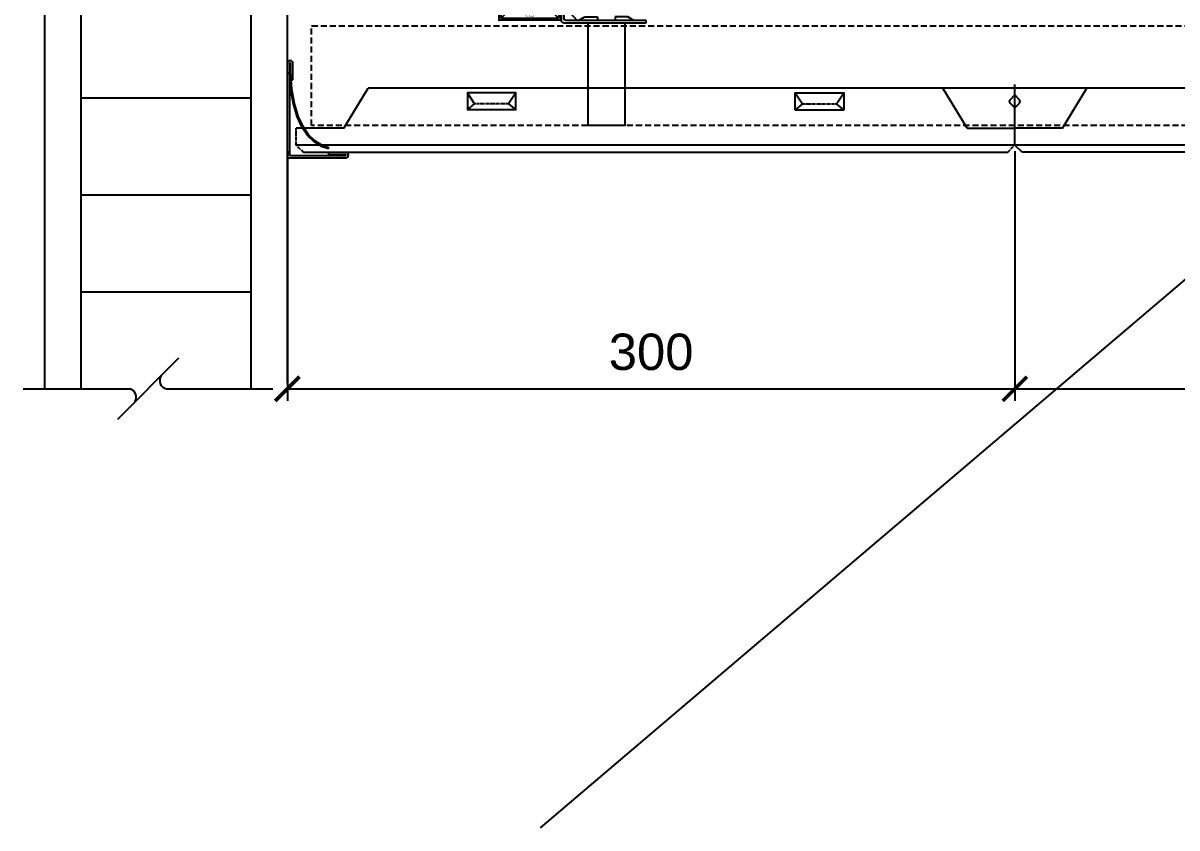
# Model space of a CAD drawing. Header units: millimetres. Extents: x 28487 to 58856, y 2691 to 22893.
# Drawn here: x 37577 to 38052.8, y 4988.2 to 5320 of the extents above; entities that cross this region are included whole.
import ezdxf

# ---------------------------------------------------------------- set-up
doc = ezdxf.new("R2010")
doc.units = ezdxf.units.MM
doc.linetypes.add('CENTER', pattern=[2, 1.25, -0.25, 0.25, -0.25])
doc.linetypes.add('DASHED', pattern=[0.75, 0.5, -0.25])
for name, color, linetype in [('0-LOCK', 251, 'Continuous'), ('000 - H A T C H', 9, 'Continuous'), ('000 - H A T C H 0.15', 9, 'Continuous'), ('000 - L I N E 0.1', 1, 'Continuous'), ('ARC031_C', 1, 'Continuous'), ('GRID', 5, 'CENTER'), ('LINE', 7, 'Continuous')]:
    doc.layers.add(name, color=color, linetype=linetype)
doc.layers.add('000 - H I D D E N', color=7, linetype='Continuous', plot=False)
doc.styles.add('Arial', font='arial.ttf')
doc.styles.add('Cetury Gothic', font='GOTHIC.TTF')
doc.dimstyles.new('DIM 50 E-E', dxfattribs={"dimscale": 50, "dimtxt": 3, "dimasz": 2, "dimexe": 2, "dimexo": 2.5, "dimgap": 1.5, "dimtad": 1, "dimdec": 0, "dimzin": 0, "dimdsep": 46, "dimtxsty": 'Arial', "dimblk": 'ARCHTICK', "dimcen": 2, "dimclrd": 1, "dimclre": 1, "dimclrt": 3, "dimaunit": 1, "dimadec": 6, "dimazin": 0, "dimtfac": 1, "dimtdec": 0, "dimtix": 1, "dimtofl": 0, "dimtmove": 2, "dimatfit": 3, "dimfxl": 1, "dimtolj": 1, "dimtzin": 0, "dimlwd": -1, "dimlwe": -1, "dimarcsym": 0})

# ---------------------------------------------------------------- blocks, each defined once
blk = doc.blocks.new('A$C122B3C7B')
at = {"layer": '000 - L I N E 0.1', "color": 9}
for p, q in [((0.0247, -0.01754), (0.04827, -0.04111)), ((0.0247, -0.04111), (0.04827, -0.01754))]:
    blk.add_line(p, q, dxfattribs=at)
at = {"layer": '000 - L I N E 0.1', "color": 30}
for points in [[(0.02459, -0.04203), (0.04839, -0.04203, 0.414214), (0.04919, -0.04123), (0.04919, -0.01743, 0.414214), (0.04839, -0.01663), (0.02459, -0.01663, 0.414214), (0.02379, -0.01743), (0.02379, -0.04123, 0.414214)], [(0.02499, -0.04123), (0.04799, -0.04123, 0.414214), (0.04839, -0.04083), (0.04839, -0.01783, 0.414214), (0.04799, -0.01743), (0.02499, -0.01743, 0.414214), (0.02459, -0.01783), (0.02459, -0.04083, 0.414214)]]:
    blk.add_lwpolyline(points, format="xyb", close=True, dxfattribs=at)
at = {"layer": '000 - L I N E 0.1', "color": 2}
for p in [(0.02379, -0.01663), (0.04919, -0.01663), (0.02379, -0.04203), (0.04919, -0.04203)]:
    blk.add_point(p, dxfattribs=at)
at = {"layer": '000 - H I D D E N', "color": 2, "insert": (0.03628, -0.03971), "char_height": 0.001, "width": 0.0596844, "attachment_point": 2, "style": 'Cetury Gothic'}
blk.add_mtext('{\\C150;LG-1-P}', dxfattribs=at)
blk = doc.blocks.new('A$C484328F6')
at = {"color": 9}
for p, q in [((0.034, 0.06768), (0.034, 0.04294)), ((0.061, 0.06868), (0.035, 0.06868)), ((0.062, 0.05868), (0.062, 0.06768)), ((0.02845, 0.04194), (0.034, 0.04801)), ((0.00508, 0.04194), (0.00762, 0.04339)), ((0.00762, 0.04339), (0.01287, 0.04339)), ((0.01287, 0.04339), (0.01287, 0.04194)), ((0.02538, 0.04339), (0.02013, 0.04339)), ((0.02013, 0.04339), (0.02013, 0.04194)), ((0.02792, 0.04194), (0.02538, 0.04339)), ((0, 0.04194), (0.033, 0.04194)), ((0, 0.04094), (0, 0.04194)), ((0.034, 0.04094), (0, 0.04094))]:
    blk.add_line(p, q, dxfattribs=at)
for points in [[(0.035, 0.04194), (0.035, 0.06768), (0.061, 0.06768), (0.061, 0.05868), (0.062, 0.05868)], [(0.00889, 0.04094), (0.00889, -0.00135), (0.02389, -0.00135), (0.02389, 0.04094)]]:
    blk.add_lwpolyline(points, dxfattribs=at)
for centre, start, end in [((0.035, 0.06768), 90, 180), ((0.061, 0.06768), 0, 90), ((0.034, 0.04194), 270, 0)]:
    blk.add_arc(centre, 0.001, start, end, dxfattribs=at)
at = {"color": 7}
blk.add_arc((0.033, 0.04294), 0.001, 270, 0, dxfattribs=at)
at = {"layer": '000 - L I N E 0.1', "color": 2}
blk.add_blockref('A$C122B3C7B', (0.01151, 0.08403), dxfattribs=at)
blk = doc.blocks.new('A$C545D3639')
at = {"color": 251}
blk.add_lwpolyline([(-0.38941, 0.11367), (-0.38755, 0.11567, 0.393862), (-0.38756, 0.11703), (-0.38944, 0.11904)], format="xyb", dxfattribs=at)
at = {"layer": 'GRID', "color": 2, "linetype": 'Continuous'}
for p, q in [((-0.38944, 0.09837), (-0.38944, 0.12338)), ((-0.25217, 0.09537), (-0.38644, 0.09537))]:
    blk.add_line(p, q, dxfattribs=at)
at = {"layer": 'GRID', "color": 1, "linetype": 'Continuous'}
for p, q in [((-0.36979, 0.10537), (-0.35979, 0.12187)), ((-0.25897, 0.12187), (-0.35979, 0.12187)), ((-0.36979, 0.10537), (-0.38944, 0.10537))]:
    blk.add_line(p, q, dxfattribs=at)
at = {"layer": 'GRID', "color": 251, "linetype": 'Continuous'}
blk.add_line((-0.2522, 0.09837), (-0.38944, 0.09837), dxfattribs=at)
at = {"layer": 'GRID', "color": 2}
blk.add_line((-0.38644, 0.09537), (-0.38944, 0.09837), dxfattribs=at)
blk = doc.blocks.new('A$C61DB5851')
at = {"color": 1}
for p, q in [((0.00069, 0.03541), (0.00119, 0.03545)), ((0.01697, 0.00386), (0.01713, 0.00433))]:
    blk.add_line(p, q, dxfattribs=at)
blk.add_lwpolyline([(0.00069, 0.03541), (0.00125, 0.0284, 0.024418), (0.00125, 0.02835), (0.00233, 0.0223, 0.029226), (0.00235, 0.02224), (0.0039, 0.01712, 0.035089), (0.00392, 0.01706), (0.00588, 0.01283, 0.041861), (0.00592, 0.01276), (0.00823, 0.00939, 0.048869), (0.00829, 0.00931), (0.0109, 0.00676, 0.054709), (0.01099, 0.0067), (0.01384, 0.00493, 0.057623), (0.01394, 0.00488), (0.01697, 0.00386)], format="xyb", dxfattribs=at)
blk.add_lwpolyline([(0.00119, 0.03545), (0.00175, 0.02844), (0.00283, 0.02239), (0.00437, 0.01727), (0.00633, 0.01304), (0.00864, 0.00967), (0.01125, 0.00712), (0.0141, 0.00535), (0.01713, 0.00433)], dxfattribs=at)
at = {"layer": '000 - L I N E 0.1', "color": 7}
for p, q in [((0, 0), (0, 0.039)), ((0.001, 0.001), (0.001, 0.039)), ((0.0013, 0.03215), (0.0013, 0.039)), ((0.0023, 0.03215), (0.0023, 0.039)), ((0.0013, 0.03215), (0.0023, 0.03215)), ((0, 0), (0.024, 0)), ((0.001, 0.001), (0.024, 0.001)), ((0.01715, 0.0023), (0.024, 0.0023)), ((0.01715, 0.0013), (0.01715, 0.0023)), ((0.01715, 0.0013), (0.024, 0.0013))]:
    blk.add_line(p, q, dxfattribs=at)
for centre, radius, start, end in [((0.00115, 0.039), 0.00115, 0, 180), ((0.00115, 0.039), 0.00015, 0, 180), ((0.024, 0.00115), 0.00115, 270, 90), ((0.024, 0.00115), 0.00015, 270, 90)]:
    blk.add_arc(centre, radius, start, end, dxfattribs=at)
blk = doc.blocks.new('_ArchTick')
at = {"color": 0, "linetype": 'ByBlock', "const_width": 0.15}
blk.add_lwpolyline([(-0.5, -0.5), (0.5, 0.5)], dxfattribs=at)
blk = doc.blocks.new('*D19')
at = {"layer": 'ARC031_C', "color": 1, "transparency": 16777216}
for p, q in [((37685.95, 5267.24), (37685.95, 5164.23)), ((37985.95, 5267.24), (37985.95, 5164.23)), ((37685.95, 5169.23), (37985.95, 5169.23))]:
    blk.add_line(p, q, dxfattribs=at)
at = {"layer": 'Defpoints', "color": 0, "transparency": 16777216}
for p in [(37685.95, 5269.74), (37985.95, 5269.74), (37985.95, 5169.23)]:
    blk.add_point(p, dxfattribs=at)
at = {"layer": 'ARC031_C', "color": 1, "transparency": 16777216, "xscale": 10, "yscale": 10, "zscale": 10, "rotation": 180}
blk.add_blockref('_ArchTick', (37685.95, 5169.23), dxfattribs=at)
at = {"layer": 'ARC031_C', "color": 1, "transparency": 16777216, "xscale": 10, "yscale": 10, "zscale": 10}
blk.add_blockref('_ArchTick', (37985.95, 5169.23), dxfattribs=at)
at = {"layer": 'ARC031_C', "color": 3, "transparency": 16777216, "insert": (37835.95, 5184.39), "char_height": 15, "attachment_point": 5, "style": 'Arial'}
blk.add_mtext('\\A1;300', dxfattribs=at)
blk = doc.blocks.new('*D21')
at = {"layer": 'ARC031_C', "color": 1, "transparency": 16777216}
for p, q in [((37985.95, 5267.24), (37985.95, 5164.23)), ((38585.95, 5267.24), (38585.95, 5164.23)), ((37985.95, 5169.23), (38585.95, 5169.23))]:
    blk.add_line(p, q, dxfattribs=at)
at = {"layer": 'Defpoints', "color": 0, "transparency": 16777216}
for p in [(37985.95, 5269.74), (38585.95, 5269.74), (38585.95, 5169.23)]:
    blk.add_point(p, dxfattribs=at)
at = {"layer": 'ARC031_C', "color": 1, "transparency": 16777216, "xscale": 10, "yscale": 10, "zscale": 10, "rotation": 180}
blk.add_blockref('_ArchTick', (37985.95, 5169.23), dxfattribs=at)
at = {"layer": 'ARC031_C', "color": 1, "transparency": 16777216, "xscale": 10, "yscale": 10, "zscale": 10}
blk.add_blockref('_ArchTick', (38585.95, 5169.23), dxfattribs=at)
at = {"layer": 'ARC031_C', "color": 3, "transparency": 16777216, "insert": (38285.95, 5184.39), "char_height": 15, "attachment_point": 5, "style": 'Arial'}
blk.add_mtext('\\A1;600', dxfattribs=at)
blk = doc.blocks.new('A$C06CA28E6')
at = {"layer": '000 - H A T C H', "color": 8}
blk.add_line((15.82, 2.521), (10.778, -2.521), dxfattribs=at)
for centre, radius, start, end in [((14.974, 0.693), 0.709, 146.67996, 258.07944), ((11.634, -0.69), 0.704, 326.72715, 78.27285)]:
    blk.add_arc(centre, radius, start, end, dxfattribs=at)

msp = doc.modelspace()

# ---------------------------------------------------------------- linework, layer by layer
at = {"color": 251}
for p, q in [((37600.95, 5289.23), (37670.95, 5289.23)), ((37600.95, 5249.23), (37670.95, 5249.23)), ((37600.95, 5209.23), (37670.95, 5209.23))]:
    msp.add_line(p, q, dxfattribs=at)
msp.add_lwpolyline([(37985.92, 5285.05), (37984.07, 5287.04, -0.393862), (37984.07, 5288.41), (37985.95, 5290.42)], format="xyb", dxfattribs=at)
at = {"layer": '0-LOCK'}
msp.add_line((37790.37, 4988.17), (38949.36, 5974.11), dxfattribs=at)
at = {"layer": '000 - H A T C H', "color": 251}
for p, q in [((37576.95, 5169.23), (37620.84, 5169.23)), ((37636.09, 5169.23), (37679.95, 5169.23))]:
    msp.add_line(p, q, dxfattribs=at)
at = {"layer": '000 - L I N E 0.1', "color": 1, "linetype": 'DASHED', "ltscale": 5}
msp.add_lwpolyline([(39485.95, 5277.91), (37695.95, 5277.84), (37695.95, 5318.84), (39485.48, 5318.89)], dxfattribs=at)
at = {"layer": 'GRID', "color": 1, "linetype": 'Continuous'}
for p, q in [((37709.24, 5276.74), (37719.24, 5293.24)), ((37820.06, 5293.24), (37719.24, 5293.24)), ((38259.95, 5293.24), (37815.43, 5293.24)), ((37966.31, 5276.74), (37956.31, 5293.24)), ((37709.24, 5276.74), (37689.6, 5276.74)), ((37966.31, 5276.74), (37985.95, 5276.74))]:
    msp.add_line(p, q, dxfattribs=at)
at = {"layer": 'GRID', "color": 2, "linetype": 'Continuous'}
for p, q in [((37985.95, 5269.74), (37985.95, 5294.76)), ((37826.86, 5266.74), (37692.6, 5266.74)), ((37982.95, 5266.74), (37822.33, 5266.74))]:
    msp.add_line(p, q, dxfattribs=at)
at = {"layer": 'GRID', "color": 251, "linetype": 'Continuous'}
for p, q in [((37780.17, 5291.24), (37760.17, 5291.24)), ((37895.37, 5291.24), (37915.37, 5291.24)), ((37826.83, 5269.74), (37689.6, 5269.74)), ((37985.95, 5269.74), (37822.4, 5269.74))]:
    msp.add_line(p, q, dxfattribs=at)
at = {"layer": 'GRID', "color": 251}
for p, q in [((37777.17, 5286.74), (37763.17, 5286.74)), ((37898.37, 5286.74), (37912.37, 5286.74))]:
    msp.add_line(p, q, dxfattribs=at)
at = {"layer": 'GRID', "color": 2}
for p, q in [((37689.6, 5269.74), (37689.6, 5276.74)), ((37692.6, 5266.74), (37689.6, 5269.74)), ((37982.95, 5266.74), (37985.95, 5269.74))]:
    msp.add_line(p, q, dxfattribs=at)
at = {"layer": 'GRID', "color": 251, "linetype": 'Continuous'}
for points in [[(37780.17, 5284.24), (37780.17, 5291.24), (37777.17, 5286.74), (37780.17, 5284.24), (37760.17, 5284.24), (37763.17, 5286.74), (37760.17, 5291.24), (37760.17, 5284.24)], [(37895.37, 5284.24), (37895.37, 5291.24), (37898.37, 5286.74), (37895.37, 5284.24), (37915.37, 5284.24), (37912.37, 5286.74), (37915.37, 5291.24), (37915.37, 5284.24)]]:
    msp.add_lwpolyline(points, dxfattribs=at)
at = {"layer": 'LINE', "color": 2}
for p, q in [((37585.95, 5169.23), (37585.95, 5578.82)), ((37685.95, 5171.58), (37685.95, 5578.82))]:
    msp.add_line(p, q, dxfattribs=at)
at = {"layer": 'LINE', "color": 1}
for p, q in [((37600.95, 5169.23), (37600.95, 5578.82)), ((37670.95, 5169.23), (37670.95, 5578.82))]:
    msp.add_line(p, q, dxfattribs=at)

# ---------------------------------------------------------------- block references
at = {"layer": '000 - H A T C H', "color": 3, "xscale": 5, "yscale": 5, "zscale": 5}
msp.add_blockref('A$C06CA28E6', (37561.95, 5169.23), dxfattribs=at)
at = {"layer": '000 - H A T C H 0.15', "xscale": 1000, "yscale": 1000, "zscale": 1000}
msp.add_blockref('A$C61DB5851', (37685.95, 5264.44), dxfattribs=at)
at = {"layer": '000 - L I N E 0.1', "color": 2, "yscale": 1000, "zscale": 1000}
for name, p, xscale in [('A$C484328F6', (37833.95, 5279.18), -1000), ('A$C545D3639', (38375.39, 5171.38), 1000)]:
    msp.add_blockref(name, p, dxfattribs=dict(at, xscale=xscale))

# ---------------------------------------------------------------- dimensions: what is measured, and where the dimension line sits
at = {"layer": 'ARC031_C'}
for base, p1, p2, picture, middle in [((37985.95, 5169.23), (37685.95, 5269.74), (37985.95, 5269.74), '*D19', (37835.95, 5184.39)), ((38585.95, 5169.23), (37985.95, 5269.74), (38585.95, 5269.74), '*D21', (38285.95, 5184.39))]:
    dim = msp.add_linear_dim(base=base, p1=p1, p2=p2, dimstyle='DIM 50 E-E', override={"dimscale": 5, "dimexe": 1, "dimexo": 0.5}, dxfattribs=at)
    dim.commit()
    dim.dimension.update_dxf_attribs({"geometry": picture, "text_midpoint": middle})

doc.saveas('drawing.dxf')
